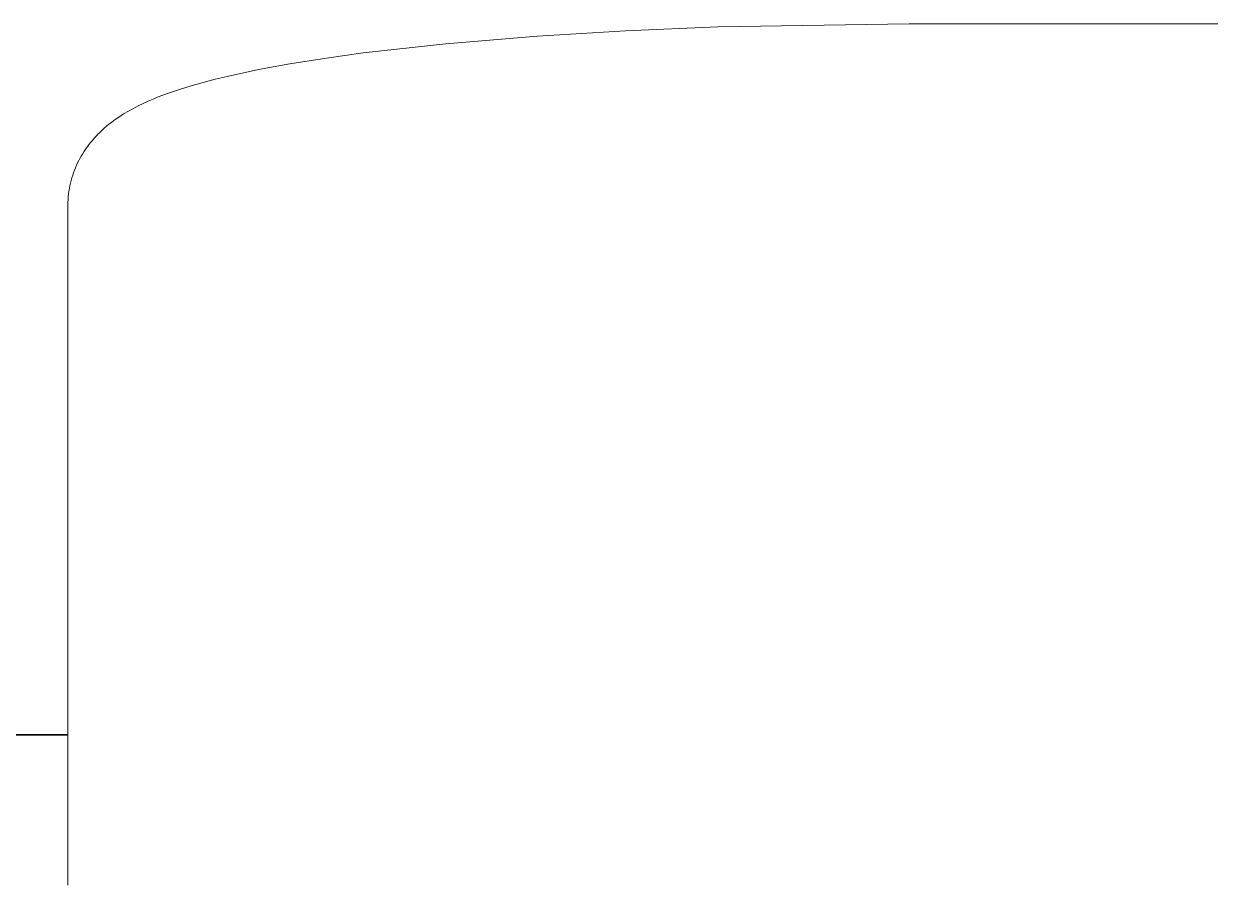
# Model space of a CAD drawing. Header units: inches. Extents: x -7 to 144, y -3 to 95.
# Drawn here: x 1.487 to 2.597, y 74.145 to 74.951 of the extents above; entities that cross this region are included whole.
import ezdxf

# ---------------------------------------------------------------- set-up
doc = ezdxf.new("R2010")
doc.units = ezdxf.units.IN
doc.layers.add('ZANO_R', color=7, linetype='Continuous', lineweight=0)

msp = doc.modelspace()

# ---------------------------------------------------------------- linework, layer by layer
at = {"layer": 'ZANO_R'}
for p, q in [((2.04992, 74.94493), (2.13637, 74.94855)), ((2.13637, 74.94855), (2.31537, 74.95147)), ((2.31537, 74.95147), (3.15587, 74.95147)), ((1.88188, 74.93279), (1.96749, 74.93992)), ((1.96749, 74.93992), (2.04992, 74.94493)), ((1.80422, 74.9241), (1.88188, 74.93279)), ((1.70624, 74.90853), (1.73569, 74.91394)), ((1.73569, 74.91394), (1.7699, 74.91937)), ((1.7699, 74.91937), (1.80422, 74.9241)), ((1.66574, 74.89955), (1.67697, 74.90224)), ((1.67697, 74.90224), (1.70624, 74.90853)), ((1.6324, 74.89005), (1.64344, 74.89345)), ((1.64344, 74.89345), (1.65456, 74.89662)), ((1.65456, 74.89662), (1.66574, 74.89955)), ((1.60296, 74.87895), (1.60767, 74.88098)), ((1.60767, 74.88098), (1.61246, 74.88293)), ((1.61246, 74.88293), (1.62226, 74.88661)), ((1.62226, 74.88661), (1.6324, 74.89005)), ((1.5801, 74.86704), (1.58468, 74.86976)), ((1.58468, 74.86976), (1.58924, 74.87228)), ((1.58924, 74.87228), (1.59374, 74.8746)), ((1.59374, 74.8746), (1.59832, 74.87683)), ((1.59832, 74.87683), (1.60296, 74.87895)), ((1.56639, 74.85739), (1.56865, 74.85917)), ((1.56865, 74.85917), (1.57093, 74.86088)), ((1.57093, 74.86088), (1.57322, 74.86251)), ((1.57322, 74.86251), (1.57551, 74.86409)), ((1.57551, 74.86409), (1.5778, 74.86559)), ((1.5778, 74.86559), (1.5801, 74.86704)), ((1.55469, 74.84662), (1.55609, 74.84807)), ((1.55609, 74.84807), (1.5575, 74.84948)), ((1.5575, 74.84948), (1.55969, 74.85158)), ((1.55969, 74.85158), (1.5619, 74.85359)), ((1.5619, 74.85359), (1.56414, 74.85553)), ((1.56414, 74.85553), (1.56639, 74.85739)), ((1.54529, 74.8352), (1.54658, 74.83698)), ((1.54658, 74.83698), (1.54789, 74.8387)), ((1.54789, 74.8387), (1.54921, 74.84038)), ((1.54921, 74.84038), (1.55056, 74.84201)), ((1.55056, 74.84201), (1.55192, 74.84359)), ((1.55192, 74.84359), (1.5533, 74.84513)), ((1.5533, 74.84513), (1.55469, 74.84662)), ((1.53815, 74.82337), (1.53926, 74.82549)), ((1.53926, 74.82549), (1.54041, 74.82754)), ((1.54041, 74.82754), (1.54159, 74.82954)), ((1.54159, 74.82954), (1.5428, 74.83148)), ((1.5428, 74.83148), (1.54403, 74.83337)), ((1.54403, 74.83337), (1.54529, 74.8352)), ((1.53325, 74.81202), (1.53412, 74.81437)), ((1.53412, 74.81437), (1.53505, 74.81668)), ((1.53505, 74.81668), (1.53603, 74.81895)), ((1.53603, 74.81895), (1.53707, 74.82119)), ((1.53707, 74.82119), (1.53815, 74.82337)), ((1.52983, 74.79981), (1.53039, 74.80232)), ((1.53039, 74.80232), (1.53101, 74.80479)), ((1.53101, 74.80479), (1.53169, 74.80723)), ((1.53169, 74.80723), (1.53244, 74.80964)), ((1.53244, 74.80964), (1.53325, 74.81202)), ((1.52832, 74.78951), (1.52859, 74.79213)), ((1.52859, 74.79213), (1.52894, 74.79472)), ((1.52894, 74.79472), (1.52935, 74.79728)), ((1.52935, 74.79728), (1.52983, 74.79981)), ((1.52797, 74.78152), (1.52801, 74.78421)), ((1.52797, 74.19586), (1.52797, 74.78149)), ((1.52801, 74.78421), (1.52813, 74.78687)), ((1.52813, 74.78687), (1.52832, 74.78951)), ((1.52797, 74.28628), (-0.04683, 74.28628)), ((1.52797, 74.28557), (-0.04683, 74.28557)), ((1.52797, 74.19572), (1.52797, 74.19586)), ((1.52797, 74.14517), (1.52797, 74.19572))]:
    msp.add_line(p, q, dxfattribs=at)

doc.saveas('drawing.dxf')
